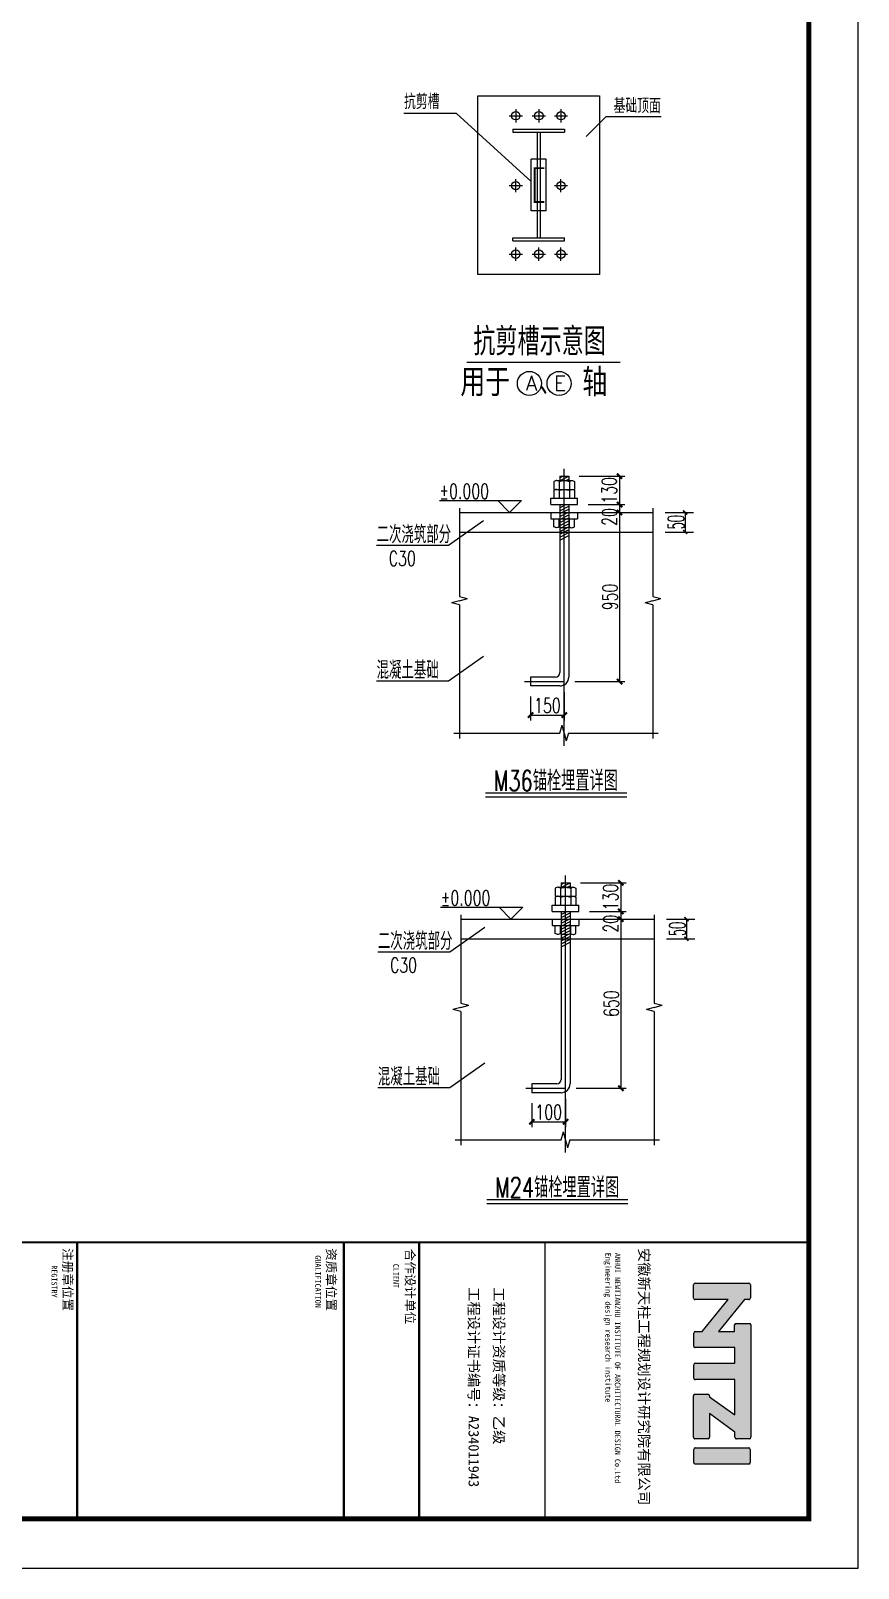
# Model space of a CAD drawing. Extents: x 40002367 to 40460080, y 192184 to 372766.
# Drawn here: x 40144684 to 40178252, y 253966 to 316327 of the extents above; entities that cross this region are included whole.
import ezdxf
from ezdxf.enums import TextEntityAlignment as Align

# ---------------------------------------------------------------- set-up
doc = ezdxf.new("R2010")
doc.units = 0
doc.header["$LTSCALE"] = 1000
doc.header["$MEASUREMENT"] = 0
doc.layers.get('0').update_dxf_attribs({"linetype": 'CONTINUOUS'})
for name, color, linetype in [('PUB_DIM', 3, 'CONTINUOUS'), ('PUB_TEXT', 7, 'CONTINUOUS'), ('PUB_TITLE', 4, 'CONTINUOUS'), ('ROOF', 7, 'CONTINUOUS'), ('锚栓', 6, 'CONTINUOUS')]:
    doc.layers.add(name, color=color, linetype=linetype)
doc.styles.add('3MM', font='simplex.shx', dxfattribs={"width": 0.7, "height": 700, "bigfont": 'hztxt.shx'})
doc.styles.add('3MMCN', font='simplex.shx', dxfattribs={"width": 0.7, "height": 42, "bigfont": 'hztxt.shx'})
doc.styles.add('7MMCN', font='simplex.shx', dxfattribs={"width": 0.7, "height": 1680, "bigfont": 'hztxt.shx'})
doc.styles.add('_HZTXT', font='txt.shx', dxfattribs={"width": 0.8, "bigfont": 'hztxt.shx'})
doc.styles.add('DIM_FONT', font='SIMPLEX.shx', dxfattribs={"width": 0.8})
doc.styles.add('ROMANS', font='simplex.shx', dxfattribs={"width": 0.5, "bigfont": 'fjktxt.shx'})
doc.styles.add('TQ', font='')
doc.styles.get('TQ').set_extended_font_data('SimSun')

# ---------------------------------------------------------------- blocks, each defined once
blk = doc.blocks.new('_ArchTick')
at = {"color": 0, "linetype": 'ByBlock', "const_width": 0.4}
blk.add_lwpolyline([(-0.5, -0.5), (0.5, 0.5)], dxfattribs=at)
blk = doc.blocks.new('tk0')
h = blk.add_hatch(color=256)
h.paths.add_polyline_path([(32852392, -1204546), (32853685, -1205603), (32853685, -1205878, 0.414214), (32853749, -1205942), (32854275, -1205942, 0.414214), (32854339, -1205878), (32854339, -1204280), (32854967, -1204280), (32854967, -1205875, 0.414214), (32855031, -1205939), (32855571, -1205939, 0.414214), (32855635, -1205875), (32855635, -1204280), (32857060, -1204280), (32856336, -1205302), (32856292, -1205302, 0.414214), (32856228, -1205366), (32856228, -1205892, 0.414214), (32856292, -1205956), (32857972, -1205956, 0.414214), (32858036, -1205892), (32858036, -1205362, 0.414214), (32857972, -1205298), (32857012, -1205298), (32857761, -1204270), (32857974, -1204270, 0.414214), (32858038, -1204206), (32858038, -1203685, 0.414214), (32857974, -1203621), (32853417, -1203621, 0.414214), (32853353, -1203685), (32853353, -1204218, 0.414214), (32853417, -1204282), (32853679, -1204282), (32853679, -1204939), (32852388, -1203885), (32852389, -1203708, 0.41489), (32852325, -1203644), (32851789, -1203644, 0.414214), (32851725, -1203708), (32851725, -1205882, 0.414214), (32851789, -1205946), (32852328, -1205946, 0.414214), (32852392, -1205882)])
h.paths.add_polyline_path([(32858400, -1205878, 0.414214), (32858464, -1205942), (32858999, -1205942, 0.414214), (32859063, -1205878), (32859063, -1203710, 0.414214), (32858999, -1203646), (32858464, -1203646, 0.414214), (32858400, -1203710)])
for p, q in [((32851725, -1205882), (32851725, -1203708)), ((32851789, -1203644), (32852325, -1203644)), ((32852389, -1203708), (32852388, -1203885)), ((32852388, -1203885), (32853679, -1204939)), ((32853353, -1204218), (32853353, -1203685)), ((32853417, -1203621), (32857974, -1203621)), ((32858038, -1203685), (32858038, -1204206)), ((32858400, -1205878), (32858400, -1203710)), ((32858464, -1203646), (32858999, -1203646)), ((32859063, -1203710), (32859063, -1205878)), ((32853685, -1205603), (32852392, -1204546)), ((32852392, -1204546), (32852392, -1205882)), ((32853679, -1204282), (32853417, -1204282)), ((32853679, -1204939), (32853679, -1204282)), ((32854967, -1204280), (32854339, -1204280)), ((32854339, -1204280), (32854339, -1205878)), ((32854967, -1205875), (32854967, -1204280)), ((32857060, -1204280), (32855635, -1204280)), ((32855635, -1204280), (32855635, -1205875)), ((32856336, -1205302), (32857060, -1204280)), ((32857761, -1204270), (32857012, -1205298)), ((32857974, -1204270), (32857761, -1204270)), ((32856228, -1205892), (32856228, -1205366)), ((32856292, -1205302), (32856336, -1205302)), ((32857012, -1205298), (32857972, -1205298)), ((32858036, -1205362), (32858036, -1205892)), ((32852328, -1205946), (32851789, -1205946)), ((32853685, -1205878), (32853685, -1205603)), ((32854275, -1205942), (32853749, -1205942)), ((32855571, -1205939), (32855031, -1205939)), ((32857972, -1205956), (32856292, -1205956)), ((32858999, -1205942), (32858464, -1205942))]:
    blk.add_line(p, q)
for centre, start, end in [((32851789, -1203708), 90, 180), ((32852325, -1203708), 359.86763, 90), ((32853417, -1203685), 90, 180), ((32857974, -1203685), 0, 90), ((32858464, -1203710), 90, 180), ((32858999, -1203710), 0, 90), ((32853417, -1204218), 180, 270), ((32857974, -1204206), 270, 0), ((32856292, -1205366), 90, 180), ((32857972, -1205362), 0, 90), ((32851789, -1205882), 180, 270), ((32852328, -1205882), 270, 0), ((32853749, -1205878), 180, 270), ((32854275, -1205878), 270, 0), ((32855031, -1205875), 180, 270), ((32855571, -1205875), 270, 0), ((32856292, -1205892), 180, 270), ((32857972, -1205892), 270, 0), ((32858464, -1205878), 180, 270), ((32858999, -1205878), 270, 0)]:
    blk.add_arc(centre, 64, start, end)
at = {"layer": 'PUB_TEXT'}
for q in [(32859815, -1201267), (32861287, -1202326)]:
    blk.add_line((32861287, -1201267), q, dxfattribs=at)
at = {"layer": 'PUB_TITLE'}
blk.add_line((32861287, -1201267), (32850067, -1201267), dxfattribs=at)
at = {"layer": 'PUB_TITLE', "lineweight": 40}
blk.add_line((32850062, -1220138), (32861282, -1220138), dxfattribs=at)
for points, const_width in [([(32850067, -1201267), (32850067, -1281267)], 85), ([(32850067, -1211977), (32861287, -1211977)], 51), ([(32850067, -1217077), (32861287, -1217077)], 85), ([(32850067, -1220137), (32861287, -1220137)], 85), ([(32850067, -1230953), (32861287, -1230953)], 85)]:
    blk.add_lwpolyline(points, dxfattribs=dict(at, const_width=const_width))
at = {"layer": 'PUB_TEXT', "char_height": 425, "attachment_point": 1, "style": 'TQ'}
for s, insert in [('安徽新天柱工程规划设计研究院有限公司 ', (32850295, -1207742)), ('工程设计资质等级：乙级 ', (32851887, -1213629)), ('工程设计证书编号：A234011943 ', (32851887, -1214649))]:
    blk.add_mtext(s, dxfattribs=dict(at, insert=insert))
at = {"layer": 'PUB_TEXT', "attachment_point": 1, "style": 'TQ'}
for s, insert, char_height, width in [('ANHUI NEWTIANZHU INSTITUTE OF ARCHITECTURAL DESIGN Co.Ltd\\PEngineering design research institute', (32850492, -1208912), 229.5, 10514.71), ('合作设计单位', (32850326, -1217257), 374, 3498.52), ('CLIENT', (32850938, -1217903), 229.5, 4799.1), ('资质章位置', (32850304, -1220460), 374, 4250), ('GUALIFICATION', (32850593, -1221066), 229.5, 5361.8), ('注册章位置', (32850304, -1231147), 374, 3060), ('REGISTRY', (32851001, -1231763), 229.5, 4799.1)]:
    blk.add_mtext(s, dxfattribs=dict(at, insert=insert, char_height=char_height, width=width))

msp = doc.modelspace()

# ---------------------------------------------------------------- linework, layer by layer
at = {"layer": 'PUB_TITLE'}
msp.add_lwpolyline([(40094251.8, 372765.6), (40094251.8, 253965.6), (40178251.8, 253965.6), (40178251.8, 372765.6)], close=True, dxfattribs=at)
at = {"layer": 'PUB_TITLE', "const_width": 200}
msp.add_lwpolyline([(40096251.8, 367765.6), (40096251.8, 255965.6), (40176251.8, 255965.6), (40176251.8, 367765.6)], close=True, dxfattribs=at)
at = {"layer": 'ROOF'}
for p, q in [((40161955.9, 312969.9), (40159813.5, 312969.9)), ((40164989.9, 310213.6), (40161955.9, 312969.9)), ((40167216.6, 312039.7), (40168024.9, 312847.2)), ((40168024.9, 312847.2), (40170263.4, 312847.2)), ((40164243.6, 312328.3), (40164243.6, 312208.3)), ((40164243.6, 312328.3), (40166336.2, 312328.3)), ((40164243.6, 312208.3), (40166336.2, 312208.3)), ((40165229.9, 312208.3), (40165229.9, 307922.3)), ((40165349.9, 312208.3), (40165349.9, 307922.3)), ((40166336.2, 312328.3), (40166336.2, 312208.3)), ((40165589.9, 311111.6), (40164989.9, 311111.6)), ((40164989.9, 309019), (40164989.9, 311111.6)), ((40165589.9, 309019), (40165589.9, 311111.6)), ((40165589.9, 309019), (40164989.9, 309019)), ((40164243.6, 307802.3), (40164243.6, 307922.3)), ((40164243.6, 307922.3), (40166336.2, 307922.3)), ((40164243.6, 307802.3), (40166336.2, 307802.3)), ((40166336.2, 307802.3), (40166336.2, 307922.3)), ((40162372.8, 302881.7), (40168590.6, 302881.7)), ((40166147.7, 298258), (40166156.8, 298262.7)), ((40166147.7, 298198), (40166273.8, 298262.7)), ((40166147.7, 298262.7), (40166507.7, 298262.7)), ((40166147.7, 298262.7), (40166147.7, 298082.7)), ((40166156.8, 298082.7), (40166507.7, 298262.7)), ((40166327.7, 287326.8), (40166327.7, 298562.7)), ((40166390.7, 298082.7), (40166507.7, 298142.7)), ((40166507.7, 298262.7), (40166507.7, 298082.7)), ((40166936.3, 298262.7), (40168782.1, 298262.7)), ((40168567.8, 298262.7), (40168567.8, 297104.8)), ((40165907.7, 298046.7), (40165907.7, 297722.7)), ((40165907.7, 297722.7), (40166747.7, 297722.7)), ((40165907.7, 297686.7), (40165907.7, 297362.7)), ((40166027.7, 298082.7), (40166627.7, 298082.7)), ((40166027.7, 297722.7), (40166627.7, 297722.7)), ((40166117.7, 298046.7), (40166117.7, 297722.7)), ((40166117.7, 297686.7), (40166117.7, 297362.7)), ((40166537.7, 298046.7), (40166537.7, 297722.7)), ((40166537.7, 297686.7), (40166537.7, 297362.7)), ((40166747.7, 298046.7), (40166747.7, 297722.7)), ((40166747.7, 297686.7), (40166747.7, 297362.7)), ((40161258.4, 297270.5), (40164593.3, 297270.5)), ((40162074.6, 296965.2), (40162074.6, 293379.8)), ((40164111.2, 296788.4), (40163629, 297270.5)), ((40164111.2, 296788.4), (40164593.3, 297270.5)), ((40165787.7, 297362.7), (40166867.7, 297362.7)), ((40165787.7, 297104.8), (40165787.7, 297362.7)), ((40165787.7, 297104.8), (40166867.7, 297104.8)), ((40166147.7, 297100.2), (40166156.8, 297104.8)), ((40166147.7, 296980.2), (40166390.7, 297104.8)), ((40166147.7, 297104.8), (40166147.7, 290291.2)), ((40166147.7, 296860.2), (40166507.7, 297044.8)), ((40166147.7, 296740.2), (40166507.7, 296924.8)), ((40166507.7, 297104.8), (40166507.7, 290111.2)), ((40166867.7, 297104.8), (40166867.7, 297362.7)), ((40167296.3, 297104.8), (40168782.1, 297104.8)), ((40167296.3, 297104.8), (40168782.1, 297104.8)), ((40168567.8, 297104.8), (40168567.8, 296788.4)), ((40169923.9, 296965.2), (40169923.9, 293379.8)), ((40161636.5, 295457.1), (40163047.7, 296462.9)), ((40162074.6, 296788.4), (40169923.9, 296788.4)), ((40165787.7, 296788.4), (40165787.7, 296530.5)), ((40165787.7, 296788.4), (40166867.7, 296788.4)), ((40165787.7, 296530.5), (40166867.7, 296530.5)), ((40165907.7, 296206.5), (40165907.7, 296530.5)), ((40166117.7, 296206.5), (40166117.7, 296530.5)), ((40166147.7, 296793), (40166156.8, 296788.4)), ((40166147.7, 296625.4), (40166465.4, 296788.4)), ((40166147.7, 296505.4), (40166507.7, 296690.1)), ((40166147.7, 296385.4), (40166507.7, 296570.1)), ((40166147.7, 296260.7), (40166507.7, 296445.4)), ((40166147.7, 296380.7), (40166156.8, 296385.4)), ((40166147.7, 296140.7), (40166507.7, 296325.4)), ((40166475.6, 296788.4), (40166507.7, 296804.8)), ((40166537.7, 296206.5), (40166537.7, 296530.5)), ((40166747.7, 296206.5), (40166747.7, 296530.5)), ((40166867.7, 296788.4), (40166867.7, 296530.5)), ((40166904.2, 296788.4), (40168782.1, 296788.4)), ((40166936.3, 296788.4), (40168782.1, 296788.4)), ((40168567.8, 296788.4), (40168567.8, 289931.2)), ((40170423.9, 296788.4, 202.9), (40171564.4, 296788.4, 202.9)), ((40171231.1, 296788.4, 202.9), (40171231.1, 295995.5, 202.9)), ((40162074.6, 295995.5), (40169923.9, 295995.5)), ((40166147.7, 296020.7), (40166507.7, 296205.4)), ((40166147.7, 295906), (40166465.4, 296068.9)), ((40166147.7, 295786), (40166507.7, 295970.7)), ((40166147.7, 295666), (40166507.7, 295850.7)), ((40166475.6, 296068.9), (40166507.7, 296085.4)), ((40170423.9, 295995.5, 202.9), (40171564.4, 295995.5, 202.9)), ((40158712.5, 295457.1), (40161636.5, 295457.1)), ((40162074.6, 293208.4), (40161753.2, 293122.7)), ((40162074.6, 293037), (40161753.2, 293122.7)), ((40162074.6, 293379.8), (40162396.1, 293294.1)), ((40162074.6, 293208.4), (40162396.1, 293294.1)), ((40169923.9, 293208.4), (40169602.5, 293122.7)), ((40169923.9, 293037), (40169602.5, 293122.7)), ((40169923.9, 293379.8), (40170245.3, 293294.1)), ((40169923.9, 293208.4), (40170245.3, 293294.1)), ((40162074.6, 293037), (40162074.6, 287624.5)), ((40169923.9, 293037), (40169923.9, 287624.5)), ((40161636.5, 289957.4), (40163047.7, 290963.2)), ((40164956.3, 290111.2), (40164956.3, 289751.2)), ((40165967.7, 290111.2), (40164956.3, 290111.2)), ((40158712.5, 289957.4), (40161636.5, 289957.4)), ((40164718, 289931.2), (40166327.7, 289931.2)), ((40166147.7, 289751.2), (40164956.3, 289751.2)), ((40166327.7, 289502.7, 202.9), (40166327.7, 288356.5, 202.9)), ((40166756.3, 289931.2), (40168782.1, 289931.2)), ((40164956.3, 289322.7, 202.9), (40164956.3, 288356.5, 202.9)), ((40164956.3, 288570.8, 202.9), (40166327.7, 288570.8, 202.9)), ((40166152.6, 287840.9), (40166238.3, 288162.3)), ((40166324, 287840.9), (40166238.3, 288162.3)), ((40161851.4, 287840.9), (40166152.6, 287840.9)), ((40166324, 287840.9), (40166409.7, 287519.5)), ((40166495.4, 287840.9), (40166409.7, 287519.5)), ((40166495.4, 287840.9), (40170136.9, 287840.9)), ((40163134.6, 285257.7, 9739.8), (40168858.3, 285257.7, 9739.8)), ((40166380.6, 270830.8), (40166380.6, 282066.6)), ((40165960.6, 281550.6), (40165960.6, 281226.6)), ((40166080.6, 281586.6), (40166680.6, 281586.6)), ((40166170.6, 281550.6), (40166170.6, 281226.6)), ((40166200.6, 281762), (40166209.7, 281766.6)), ((40166200.6, 281702), (40166326.7, 281766.6)), ((40166200.6, 281766.6), (40166560.6, 281766.6)), ((40166200.6, 281766.6), (40166200.6, 281586.6)), ((40166209.7, 281586.6), (40166560.6, 281766.6)), ((40166443.7, 281586.6), (40166560.6, 281646.6)), ((40166560.6, 281766.6), (40166560.6, 281586.6)), ((40166590.6, 281550.6), (40166590.6, 281226.6)), ((40166800.6, 281550.6), (40166800.6, 281226.6)), ((40166989.2, 281766.6), (40168835, 281766.6)), ((40168620.7, 281766.6), (40168620.7, 280608.8)), ((40161311.3, 280774.5), (40164646.2, 280774.5)), ((40164164.1, 280292.3), (40163682, 280774.5)), ((40164164.1, 280292.3), (40164646.2, 280774.5)), ((40165840.6, 280866.6), (40166920.6, 280866.6)), ((40165840.6, 280608.8), (40165840.6, 280866.6)), ((40165960.6, 281226.6), (40166800.6, 281226.6)), ((40165960.6, 281190.6), (40165960.6, 280866.6)), ((40166080.6, 281226.6), (40166680.6, 281226.6)), ((40166170.6, 281190.6), (40166170.6, 280866.6)), ((40166590.6, 281190.6), (40166590.6, 280866.6)), ((40166800.6, 281190.6), (40166800.6, 280866.6)), ((40166920.6, 280608.8), (40166920.6, 280866.6)), ((40162127.6, 280469.2), (40162127.6, 276883.8)), ((40162127.6, 280292.3), (40169976.9, 280292.3)), ((40165840.6, 280608.8), (40166920.6, 280608.8)), ((40165840.6, 280292.3), (40165840.6, 280034.5)), ((40165840.6, 280292.3), (40166920.6, 280292.3)), ((40165840.6, 280034.5), (40166920.6, 280034.5)), ((40165960.6, 279710.5), (40165960.6, 280034.5)), ((40166170.6, 279710.5), (40166170.6, 280034.5)), ((40166200.6, 280604.1), (40166209.7, 280608.8)), ((40166200.6, 280484.1), (40166443.7, 280608.8)), ((40166200.6, 280608.8), (40166200.6, 273795.2)), ((40166200.6, 280364.1), (40166560.6, 280548.8)), ((40166200.6, 280244.1), (40166560.6, 280428.8)), ((40166200.6, 280297), (40166209.7, 280292.3)), ((40166200.6, 280129.4), (40166518.3, 280292.3)), ((40166200.6, 280009.4), (40166560.6, 280194)), ((40166200.6, 279889.4), (40166560.6, 280074)), ((40166528.5, 280292.3), (40166560.6, 280308.8)), ((40166560.6, 280608.8), (40166560.6, 273615.2)), ((40166590.6, 279710.5), (40166590.6, 280034.5)), ((40166800.6, 279710.5), (40166800.6, 280034.5)), ((40166920.6, 280292.3), (40166920.6, 280034.5)), ((40166957.1, 280292.3), (40168835, 280292.3)), ((40166989.2, 280292.3), (40168835, 280292.3)), ((40167349.2, 280608.8), (40168835, 280608.8)), ((40167349.2, 280608.8), (40168835, 280608.8)), ((40168620.7, 280608.8), (40168620.7, 280292.3)), ((40168620.7, 280292.3), (40168620.7, 273435.2)), ((40169976.9, 280469.2), (40169976.9, 276883.8)), ((40170476.9, 280292.3, 202.9), (40171617.3, 280292.3, 202.9)), ((40171284, 280292.3, 202.9), (40171284, 279499.5, 202.9)), ((40161689.5, 278961.1), (40163100.6, 279966.9)), ((40162127.6, 279499.5), (40169976.9, 279499.5)), ((40166200.6, 279764.7), (40166560.6, 279949.4)), ((40166200.6, 279884.7), (40166209.7, 279889.4)), ((40166200.6, 279644.7), (40166560.6, 279829.4)), ((40166200.6, 279524.7), (40166560.6, 279709.4)), ((40166200.6, 279410), (40166518.3, 279572.9)), ((40166200.6, 279290), (40166560.6, 279474.6)), ((40166528.5, 279572.9), (40166560.6, 279589.4)), ((40170476.9, 279499.5, 202.9), (40171617.3, 279499.5, 202.9)), ((40158765.4, 278961.1), (40161689.5, 278961.1)), ((40166200.6, 279170), (40166560.6, 279354.6)), ((40162127.6, 276883.8), (40162449, 276798.1)), ((40169976.9, 276883.8), (40170298.3, 276798.1)), ((40162127.6, 276712.4), (40161806.1, 276626.7)), ((40162127.6, 276541), (40161806.1, 276626.7)), ((40162127.6, 276712.4), (40162449, 276798.1)), ((40162127.6, 276541), (40162127.6, 271128.5)), ((40169976.9, 276712.4), (40169655.4, 276626.7)), ((40169976.9, 276541), (40169655.4, 276626.7)), ((40169976.9, 276712.4), (40170298.3, 276798.1)), ((40169976.9, 276541), (40169976.9, 271128.5)), ((40161689.5, 273461.3), (40163100.6, 274467.1)), ((40158765.4, 273461.3), (40161689.5, 273461.3)), ((40164770.9, 273435.2), (40166380.6, 273435.2)), ((40165009.2, 273615.2), (40165009.2, 273255.2)), ((40166020.6, 273615.2), (40165009.2, 273615.2)), ((40166200.6, 273255.2), (40165009.2, 273255.2)), ((40166809.2, 273435.2), (40168835, 273435.2)), ((40165009.2, 272826.6, 202.9), (40165009.2, 271860.5, 202.9)), ((40166380.6, 273006.6, 202.9), (40166380.6, 271860.5, 202.9)), ((40165009.2, 272074.8, 202.9), (40166380.6, 272074.8, 202.9)), ((40161904.3, 271344.9), (40166205.5, 271344.9)), ((40166205.5, 271344.9), (40166291.2, 271666.3)), ((40166377, 271344.9), (40166291.2, 271666.3)), ((40166377, 271344.9), (40166462.7, 271023.4)), ((40166548.4, 271344.9), (40166462.7, 271023.4)), ((40166548.4, 271344.9), (40170189.8, 271344.9)), ((40163187.5, 268761.7, 9739.8), (40168911.3, 268761.7, 9739.8))]:
    msp.add_line(p, q, dxfattribs=at)
msp.add_lwpolyline([(40162823.6, 313688.9), (40167756.3, 313688.9), (40167756.3, 306441.8), (40162823.6, 306441.8)], close=True, dxfattribs=at)
at = {"layer": 'ROOF', "const_width": 80}
for points in [[(40165513, 310753.7), (40165121.5, 310753.7), (40165121.5, 310065.3)], [(40165513, 309377), (40165121.5, 309377), (40165121.5, 310065.3)]]:
    msp.add_lwpolyline(points, dxfattribs=at)
at = {"layer": 'ROOF', "elevation": 9739.8}
for points in [[(40163134.6, 285412), (40168858.3, 285412)], [(40163187.5, 268916), (40168911.3, 268916)]]:
    msp.add_lwpolyline(points, dxfattribs=at)
at = {"layer": 'ROOF'}
for centre in [(40164912, 302022.6), (40166115.3, 302022.6)]:
    msp.add_circle(centre, 487.7, dxfattribs=at)
for centre, radius in [((40165967.7, 290291.2), 180), ((40166147.7, 290111.2), 360), ((40166020.6, 273795.2), 180), ((40166200.6, 273615.2), 360)]:
    msp.add_arc(centre, radius, 270, 0, dxfattribs=at)
for points in [[(40166117.7, 298046.7), (40166027.7, 298082.7), (40165907.7, 298046.7)], [(40166117.7, 297686.7), (40166027.7, 297722.7), (40165907.7, 297686.7)], [(40166117.7, 298046.7), (40166327.7, 298082.7), (40166537.7, 298046.7)], [(40166117.7, 297686.7), (40166327.7, 297722.7), (40166537.7, 297686.7)], [(40166537.7, 298046.7), (40166627.7, 298082.7), (40166747.7, 298046.7)], [(40166537.7, 297686.7), (40166627.7, 297722.7), (40166747.7, 297686.7)], [(40166117.7, 296206.5), (40166027.7, 296170.5), (40165907.7, 296206.5)], [(40166117.7, 296206.5), (40166327.7, 296170.5), (40166537.7, 296206.5)], [(40166537.7, 296206.5), (40166627.7, 296170.5), (40166747.7, 296206.5)], [(40166170.6, 281550.6), (40166080.6, 281586.6), (40165960.6, 281550.6)], [(40166170.6, 281550.6), (40166380.6, 281586.6), (40166590.6, 281550.6)], [(40166590.6, 281550.6), (40166680.6, 281586.6), (40166800.6, 281550.6)], [(40166170.6, 281190.6), (40166080.6, 281226.6), (40165960.6, 281190.6)], [(40166170.6, 281190.6), (40166380.6, 281226.6), (40166590.6, 281190.6)], [(40166590.6, 281190.6), (40166680.6, 281226.6), (40166800.6, 281190.6)], [(40166170.6, 279710.5), (40166080.6, 279674.5), (40165960.6, 279710.5)], [(40166170.6, 279710.5), (40166380.6, 279674.5), (40166590.6, 279710.5)], [(40166590.6, 279710.5), (40166680.6, 279674.5), (40166800.6, 279710.5)]]:
    msp.add_spline(points, degree=3, dxfattribs=at)
at = {"layer": '锚栓'}
for p, q in [((40164359.3, 313145.4), (40164359.3, 312610.2)), ((40165294.8, 313145.4), (40165294.8, 312610.2)), ((40166192.8, 313145.4), (40166192.8, 312610.2)), ((40164091.6, 312877.8), (40164626.9, 312877.8)), ((40165027.2, 312877.8), (40165562.4, 312877.8)), ((40165925.1, 312877.8), (40166460.4, 312877.8)), ((40164091.6, 310043.7), (40164626.9, 310043.7)), ((40164359.3, 309776), (40164359.3, 310311.3)), ((40165925.1, 310043.7), (40166460.4, 310043.7)), ((40166192.8, 309776), (40166192.8, 310311.3)), ((40164359.3, 306997.9), (40164359.3, 307533.2)), ((40165294.8, 306997.9), (40165294.8, 307533.2)), ((40166192.8, 306997.9), (40166192.8, 307533.2)), ((40164091.6, 307265.5), (40164626.9, 307265.5)), ((40165027.2, 307265.5), (40165562.4, 307265.5)), ((40165925.1, 307265.5), (40166460.4, 307265.5))]:
    msp.add_line(p, q, dxfattribs=at)
for centre in [(40164359.3, 312877.8), (40165294.8, 312877.8), (40166192.8, 312877.8), (40164359.3, 310043.7), (40166192.8, 310043.7), (40164359.3, 307265.5), (40165294.8, 307265.5), (40166192.8, 307265.5)]:
    msp.add_circle(centre, 170.4, dxfattribs=at)

# ---------------------------------------------------------------- block references
at = {"rotation": 270}
msp.add_blockref('tk0', (41377519.1, 33117252.4), dxfattribs=at)
at = {"layer": 'ROOF'}
for p, xscale, yscale, zscale, rotation in [((40168567.8, 298262.7), 214.2857142860303, 214.2857142860303, 214.2857142860303, 90), ((40168567.8, 297104.8), 214.2857142860303, 214.2857142860303, 214.2857142860303, 90), ((40168567.8, 297104.8), 214.2857142860303, 214.2857142860303, 214.2857142860303, 270), ((40168567.8, 296788.4), 214.2857142860303, 214.2857142860303, 214.2857142860303, 270), ((40168567.8, 296788.4), 214.2857142860303, 214.2857142860303, 214.2857142860303, 90), ((40171231.1, 296788.4, 202.9), 166.6666666666279, 166.6666666666279, 166.6666666666279, 90), ((40171231.1, 295995.5, 202.9), 166.6666666666279, 166.6666666666279, 166.6666666666279, 270), ((40168567.8, 289931.2), 214.2857142860303, 214.2857142860303, 214.2857142860303, 270), ((40164956.3, 288570.8, 202.9), 214.2857142835855, 214.2857142835855, 214.2857142835855, 180), ((40168620.7, 281766.6), 214.2857142860303, 214.2857142860303, 214.2857142860303, 90), ((40168620.7, 280608.8), 214.2857142860303, 214.2857142860303, 214.2857142860303, 90), ((40168620.7, 280608.8), 214.2857142860303, 214.2857142860303, 214.2857142860303, 270), ((40168620.7, 280292.3), 214.2857142860303, 214.2857142860303, 214.2857142860303, 270), ((40168620.7, 280292.3), 214.2857142860303, 214.2857142860303, 214.2857142860303, 90), ((40171284, 280292.3, 202.9), 166.6666666666279, 166.6666666666279, 166.6666666666279, 90), ((40171284, 279499.5, 202.9), 166.6666666666279, 166.6666666666279, 166.6666666666279, 270), ((40168620.7, 273435.2), 214.2857142860303, 214.2857142860303, 214.2857142860303, 270), ((40165009.2, 272074.8, 202.9), 214.2857142835855, 214.2857142835855, 214.2857142835855, 180)]:
    msp.add_blockref('_ArchTick', p, dxfattribs=dict(at, xscale=xscale, yscale=yscale, zscale=zscale, rotation=rotation))
at = {"layer": 'ROOF', "xscale": 214.2857142835855, "yscale": 214.2857142835855, "zscale": 214.2857142835855}
for p in [(40166327.7, 288570.8, 202.9), (40166380.6, 272074.8, 202.9)]:
    msp.add_blockref('_ArchTick', p, dxfattribs=at)

# ---------------------------------------------------------------- texts
at = {"layer": 'PUB_DIM', "style": '_HZTXT'}
for s, height, width, p in [('抗剪槽示意图', 1121.12, 0.8, (40162634.8, 303158.9)), ('用于   轴', 1121.12, 0.9, (40162110.7, 301502)), ('、', 1009, 0.8, (40165329.5, 301556.9))]:
    msp.add_text(s, height=height, dxfattribs=dict(at, width=width)).set_placement(p)
at = {"layer": 'PUB_DIM', "style": 'DIM_FONT'}
for s, p in [('A', (40164766.3, 301735)), ('E', (40165911.4, 301735))]:
    msp.add_text(s, height=600, dxfattribs=at).set_placement(p)
at = {"layer": 'ROOF'}
for s, height, style, width, p in [('抗剪槽', 600, '_HZTXT', 0.8, (40159825.7, 313152.3)), ('基础顶面', 600, '_HZTXT', 0.8, (40168326.5, 312983.9)), ('%%p0.000', 600, '3MM', 0.7, (40161258.4, 297348)), ('二次浇筑部分', 720, '3MMCN', 0.7, (40158712.5, 295538.4)), ('混凝土基础', 720, '3MMCN', 0.7, (40158712.5, 290038.7)), ('M36锚栓埋置详图', 822.86, '7MMCN', 0.7, (40163468.5, 285493.8, 9739.8)), ('%%p0.000', 600, '3MM', 0.7, (40161311.3, 280852)), ('二次浇筑部分', 720, '3MMCN', 0.7, (40158765.4, 279042.4)), ('混凝土基础', 720, '3MMCN', 0.7, (40158765.4, 273542.7)), ('M24锚栓埋置详图', 822.86, '7MMCN', 0.7, (40163521.5, 268997.7, 9739.8))]:
    msp.add_text(s, height=height, dxfattribs=dict(at, style=style, width=width)).set_placement(p)
at = {"layer": 'ROOF', "style": '3MM', "width": 0.7}
for p in [(40159753.8, 294925.2), (40159806.7, 278429.1)]:
    msp.add_text('C30', height=600, dxfattribs=at).set_placement(p, align=Align.MIDDLE_CENTER)
at = {"layer": 'ROOF', "attachment_point": 5, "rotation": 90}
for s, insert, char_height, style in [('130', (40168153.1, 297683.7), 600, '3MM'), ('20', (40168157.6, 296604.6), 600, '3MM'), ('\\A1;50', (40170856.1, 296391.9, 202.9), 666.67, 'ROMANS'), ('950', (40168182.1, 293359.8), 600, '3MM'), ('130', (40168206, 281187.7), 600, '3MM'), ('20', (40168210.5, 280108.6), 600, '3MM'), ('\\A1;50', (40170909, 279895.9, 202.9), 666.67, 'ROMANS'), ('650', (40168235, 276863.8), 600, '3MM')]:
    msp.add_mtext(s, dxfattribs=dict(at, insert=insert, char_height=char_height, style=style))
at = {"layer": 'ROOF', "char_height": 600, "attachment_point": 5, "style": '3MM'}
for s, insert in [('150', (40165642, 288956.5, 202.9)), ('100', (40165694.9, 272460.5, 202.9))]:
    msp.add_mtext(s, dxfattribs=dict(at, insert=insert))

doc.saveas('drawing.dxf')
